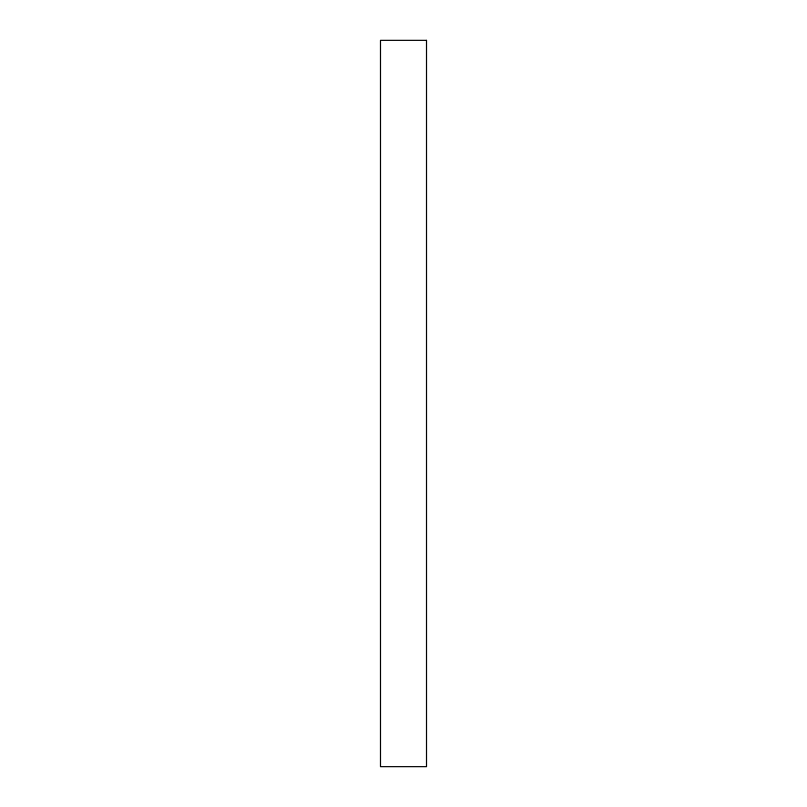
<?xml version="1.0" encoding="UTF-8"?>
<svg xmlns="http://www.w3.org/2000/svg" width="807" height="807" viewBox="0 0 807 807"><rect width="100%" height="100%" fill="white"/><g stroke="black" fill="none" stroke-linecap="round" stroke-linejoin="round"><path stroke-width="1.21" d="M426.51 40.35L380.49 40.35L380.49 766.65L426.51 766.65L426.51 40.35"/></g></svg>
